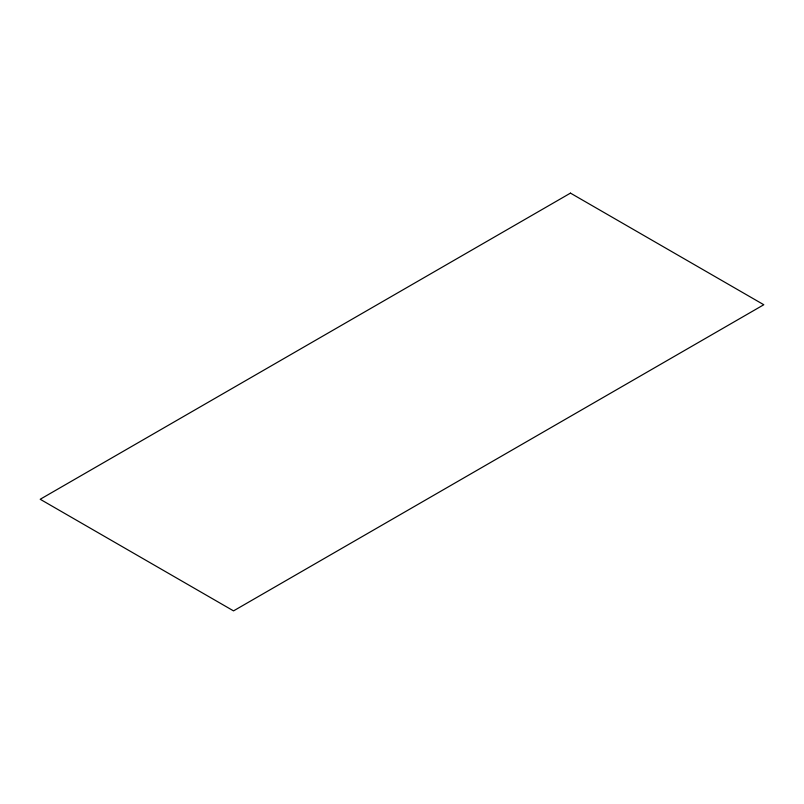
<?xml version="1.0" encoding="UTF-8"?>
<svg xmlns="http://www.w3.org/2000/svg" width="804" height="804" viewBox="0 0 804 804"><rect width="100%" height="100%" fill="white"/><g stroke="black" fill="none" stroke-linecap="round" stroke-linejoin="round"><path stroke-width="1.21" d="M570.468 193.121L40.2 499.264L233.532 610.879L763.8 304.736L570.468 193.121"/></g></svg>
